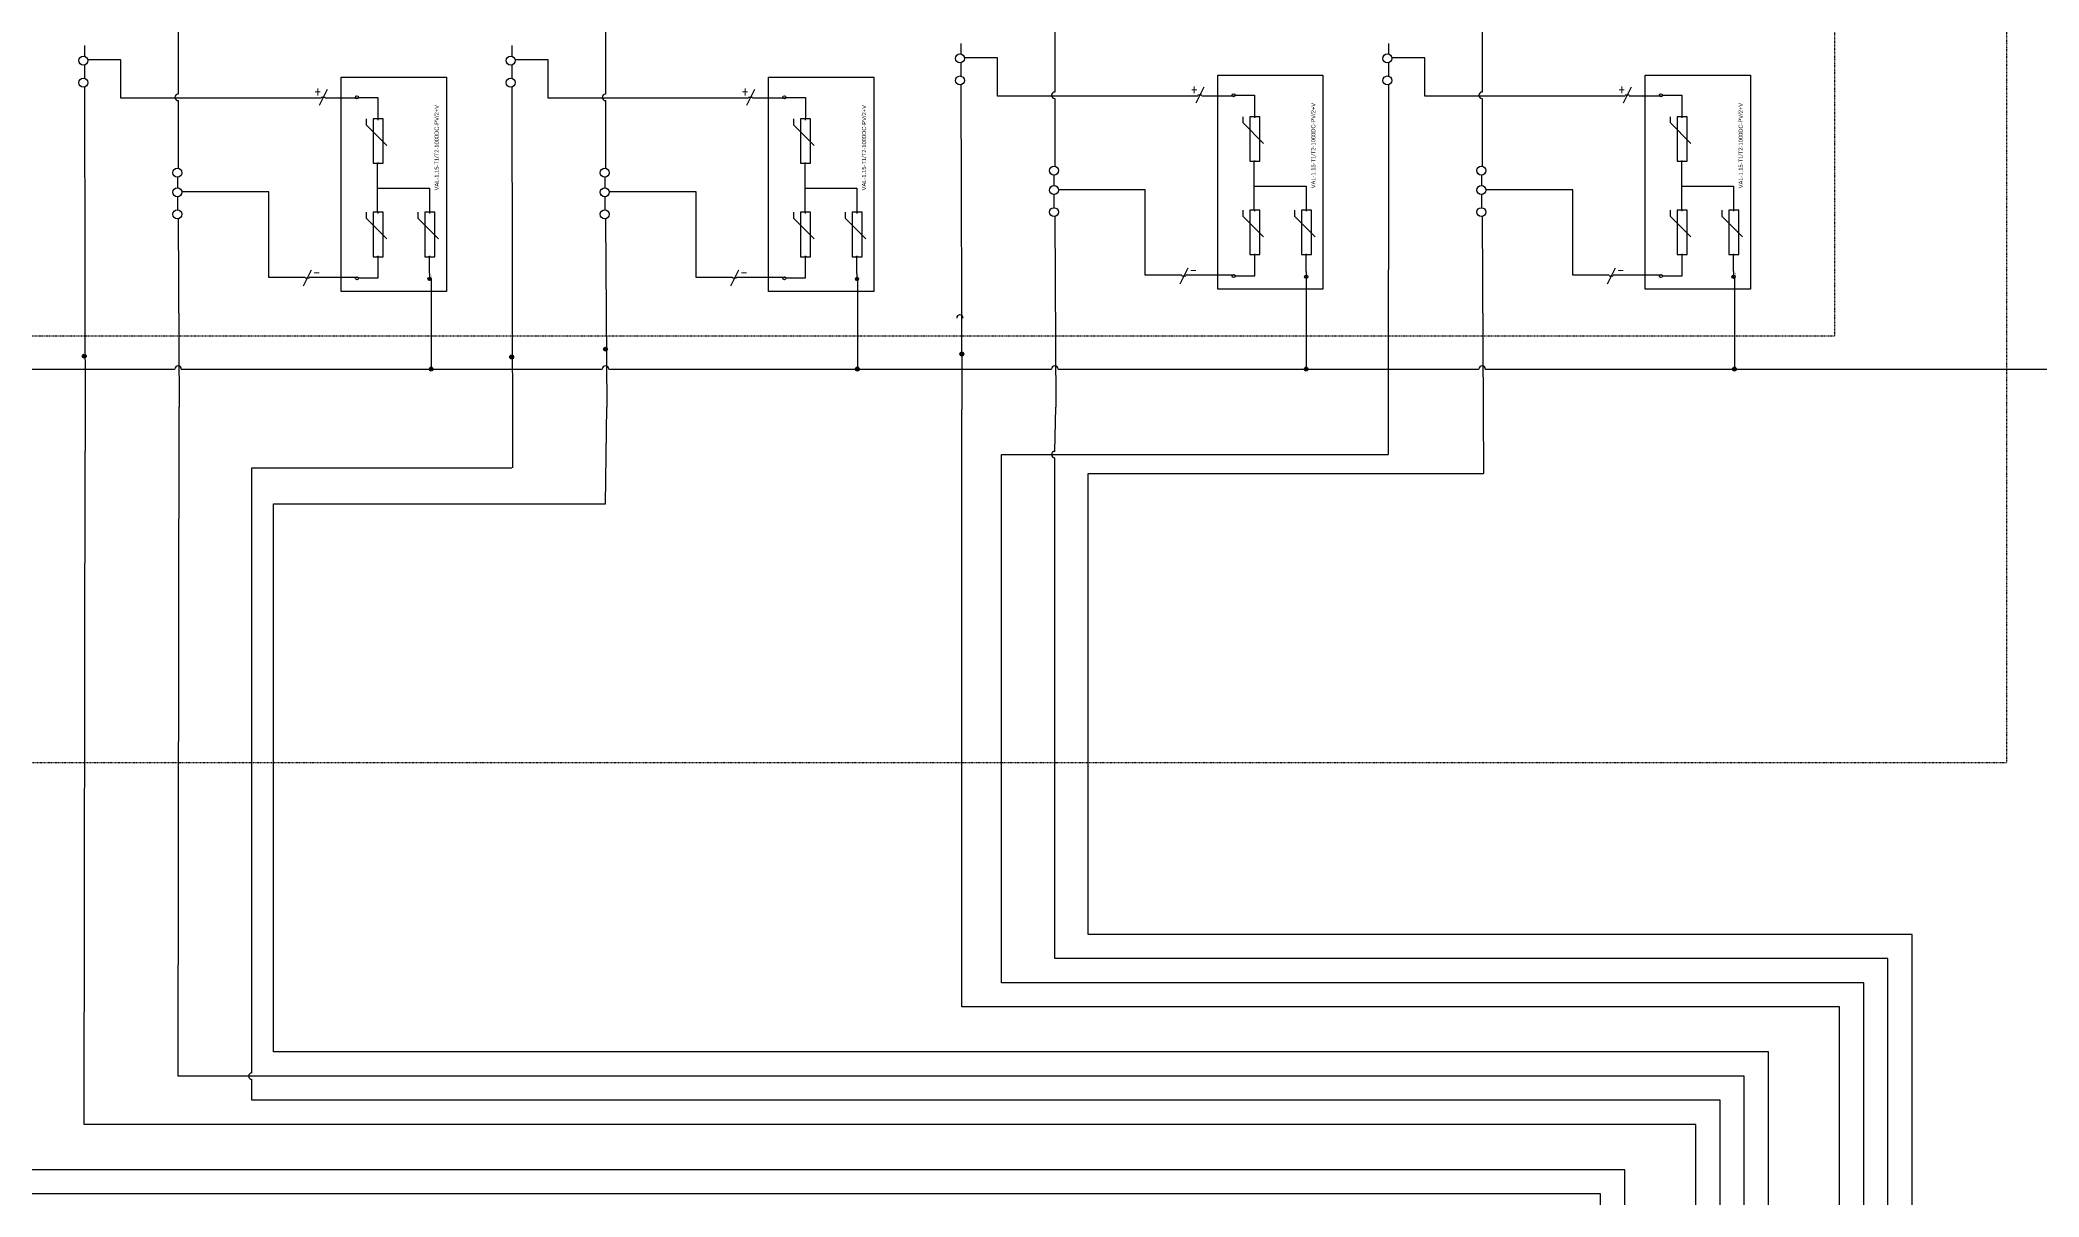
# Model space of a CAD drawing. Header units: inches. Extents: x -2552 to -899, y -1843 to 326.
# Drawn here: x -1985.5 to -1662.6, y -209.1 to -22.1 of the extents above; entities that cross this region are included whole.
import ezdxf
from ezdxf.enums import TextEntityAlignment as Align

# ---------------------------------------------------------------- set-up
doc = ezdxf.new("R2010")
doc.units = ezdxf.units.IN
doc.header["$MEASUREMENT"] = 0
doc.linetypes.add('HIDDEN2', pattern=[0.1875, 0.125, -0.0625])
for name, color, linetype in [('GRN_12AWG', 3, 'Continuous'), ('GRY_20AWG', 9, 'Continuous'), ('LOCBOX', 92, 'HIDDEN2'), ('MISC', 2, 'Continuous'), ('RED_10AWG', 1, 'Continuous'), ('RED_12AWG', 1, 'Continuous'), ('SYMS', 7, 'Continuous'), ('TAGS', 51, 'Continuous')]:
    doc.layers.add(name, color=color, linetype=linetype)
doc.styles.add('WD', font='romans.shx')
doc.styles.add('WD_IEC', font='isocp2.shx', dxfattribs={"width": 0.9, "height": 4})

# ---------------------------------------------------------------- blocks, each defined once
blk = doc.blocks.new('HT0_02')
blk.add_circle((0, 0), 0.0699)
at = {"style": 'WD', "flags": 1}
for tag, p in [('X4TERM01', (-0.07, 0)), ('X2TERM01', (0, 0.07)), ('X1TERM01', (0.07, 0)), ('X8TERM01', (0, -0.07))]:
    blk.add_attdef(tag, p, '', height=0.01, dxfattribs=at)
blk = doc.blocks.new('HGND4')
for p, q in [((0, 0), (10, 0)), ((10, -3.8), (10, 3.8)), ((11.2, -2.5), (11.2, 2.5)), ((12.5, -1.2), (12.5, 1.2))]:
    blk.add_line(p, q)
blk.add_circle((10, 0), 5)
at = {"style": 'WD_IEC'}
for tag, p in [('TAG1', (2.5, 4.6)), ('INST', (2.5, 11.6)), ('LOC', (2.5, 8.1))]:
    blk.add_attdef(tag, text='', height=2.5, dxfattribs=at).set_placement(p, align=Align.RIGHT)
at = {"style": 'WD_IEC', "flags": 1}
blk.add_attdef('X4TERM01', (0, 0), '', height=0.32, dxfattribs=at)
blk = doc.blocks.new('VT0_05')
blk.add_lwpolyline([(0.08, -0.06), (0, 0.08), (-0.08, -0.06)], close=True)
at = {"style": 'WD', "flags": 1}
for tag, p in [('X4TERM01', (-0.05, 0)), ('X2TERM01', (0, 0.08)), ('X1TERM01', (0.05, 0)), ('X8TERM01', (0, -0.06))]:
    blk.add_attdef(tag, p, '', height=0.01, dxfattribs=at)
blk = doc.blocks.new('Lightening Surge Arrestor')
at = {"color": 5}
for p, q in [((0.502, 2.919), (0.502, 2.827)), ((0.502, 2.827), (0.826, 2.503)), ((0.502, 1.459), (0.502, 1.367)), ((0.502, 1.367), (0.826, 1.043)), ((1.308, 1.459), (1.308, 1.367)), ((1.308, 1.367), (1.632, 1.043))]:
    blk.add_line(p, q, dxfattribs=at)
for points in [[(0.112, 3.569), (1.754, 3.569), (1.754, 0.222), (0.112, 0.222)], [(0.768, 2.919), (0.611, 2.919), (0.611, 2.225), (0.768, 2.225)], [(0.768, 1.459), (0.611, 1.459), (0.611, 0.765), (0.768, 0.765)], [(1.574, 1.459), (1.417, 1.459), (1.417, 0.765), (1.574, 0.765)]]:
    blk.add_lwpolyline(points, close=True, dxfattribs=at)
at = {"layer": 'GRY_20AWG'}
blk.add_line((1.492, 0.502), (1.492, 0.468), dxfattribs=at)
at = {"layer": 'RED_12AWG'}
for p, q in [((0.382, 3.255), (0.686, 3.255)), ((0.686, 3.255), (0.686, 2.926)), ((0.69, 2.919), (0.684, 2.919)), ((0.681, 1.459), (0.681, 2.226)), ((0.681, 1.835), (1.492, 1.835)), ((1.492, 1.835), (1.492, 1.466)), ((0.69, 1.459), (0.681, 1.459)), ((0.69, 0.435), (0.69, 0.766)), ((1.492, 0.502), (1.492, 0.757)), ((0.381, 0.435), (0.69, 0.435))]:
    blk.add_line(p, q, dxfattribs=at)
at = {"layer": 'SYMS'}
for name, p, xscale, yscale, zscale in [('HT0_02', (0.358, 3.255), 0.3314421991292846, 0.3314421991292846, 0.3314421991292846), ('VT0_05', (0.686, 2.918), 0.1052161047490845, 0.1052161047490845, 0.1052161047490845), ('VT0_05', (0.686, 1.458), 0.1052161047490845, 0.1052161047490845, 0.1052161047490845), ('HT0_02', (0.69, 1.459), 0.01504368401050088, 0.01504368401050088, 0.01504368401050088), ('VT0_05', (1.492, 1.458), 0.1052161047490845, 0.1052161047490845, 0.1052161047490845), ('HT0_02', (0.358, 0.429), 0.3314421991292846, 0.3314421991292846, 0.3314421991292846)]:
    blk.add_blockref(name, p, dxfattribs=dict(at, xscale=xscale, yscale=yscale, zscale=zscale))
at = {"layer": 'SYMS', "xscale": -0.1052161047490845, "yscale": 0.1052161047490845, "zscale": 0.1052161047490845, "rotation": 180}
for p in [(0.686, 2.226), (0.686, 0.766), (1.492, 0.766)]:
    blk.add_blockref('VT0_05', p, dxfattribs=at)
at = {"layer": 'SYMS'}
ref = blk.add_blockref('HGND4', (1.492, 0.468), dxfattribs=dict(at, xscale=0.005, yscale=0.005, zscale=0.005, rotation=270))
ref.add_attrib('TAG1', 'PE', dxfattribs={"layer": 'TAGS', "height": 0.0125, "rotation": 270, "style": 'WD_IEC'}).set_placement((1.515, 0.455), align=Align.RIGHT)
at = {"color": 5, "insert": (1.57, 1.801), "char_height": 0.065, "attachment_point": 1, "rotation": 90}
blk.add_mtext_dynamic_manual_height_columns('VAL-1.15-T1/T2-1000DC-PV/2+V', width=1.87491, gutter_width=0.325, heights=[0], dxfattribs=at)
for tag, p in [('+', (0.447, 3.312)), ('-', (0.457, 0.49))]:
    blk.add_attdef(tag, p, '', height=0.065)
at = {"color": 5}
blk.add_attdef('VAL-1.15-T1/T2-1000DC-PV/2+V', (1.651, 1.798), '', height=0.065, rotation=90, dxfattribs=at)
blk = doc.blocks.new('VT0_02')
blk.add_circle((0, 0), 0.0699)
at = {"style": 'WD', "flags": 1}
for tag, p in [('X4TERM01', (-0.07, 0)), ('X2TERM01', (0, 0.07)), ('X1TERM01', (0.07, 0)), ('X8TERM01', (0, -0.07))]:
    blk.add_attdef(tag, p, '', height=0.01, dxfattribs=at)
blk = doc.blocks.new('HW01')
for p, q in [((0.062, 0.125), (-0.062, -0.125)), ((0.031, 0), (-0.031, 0))]:
    blk.add_line(p, q)
at = {"style": 'WD', "width": 0.7, "flags": 1}
for tag, p in [('INST', (0, 0.357)), ('LOC', (0, 0.188)), ('XREF', (0, -0.3)), ('DESC1', (0, -0.456)), ('DESC2', (0, -0.613))]:
    blk.add_attdef(tag, text='', height=0.125, dxfattribs=at).set_placement(p, align=Align.CENTER)
at = {"style": 'WD', "width": 0.8}
blk.add_attdef('TAG1', text='', height=0.125, dxfattribs=at).set_placement((-0.031, 0.031), align=Align.RIGHT)
at = {"style": 'WD', "flags": 1}
for tag, p in [('X4TERM01', (-0.031, 0)), ('X1TERM01', (0.031, 0))]:
    blk.add_attdef(tag, p, '', height=0.0125, dxfattribs=at)
at = {"linetype": 'Continuous', "style": 'WD', "flags": 9}
blk.add_attdef('ASSYCODE', text='', height=0.01, dxfattribs=at).set_placement((0.029, 0.042), align=Align.CENTER)
at = {"style": 'WD'}
for tag, p in [('X2LINK', (0, 0.125)), ('X8LINK', (0, -0.125))]:
    blk.add_attdef(tag, p, '', height=0.01, dxfattribs=at)
at = {"style": 'WD', "flags": 9}
blk.add_attdef('FAMILY', text='', height=0.01, dxfattribs=at).set_placement((0.023, 0.118), align=Align.CENTER)
at = {"style": 'WD', "width": 0.8}
blk.add_attdef('RATING1', (0.094, 0.031), '', height=0.125, dxfattribs=at)
at = {"style": 'WD', "width": 0.8, "flags": 1}
blk.add_attdef('MFG', text='', height=0.0938, dxfattribs=at).set_placement((-0.125, -0.031), align=Align.TOP_RIGHT)
blk.add_attdef('CAT', text='', height=0.0938, dxfattribs=at).set_placement((0.031, -0.031), align=Align.TOP_LEFT)
blk = doc.blocks.new('WDDOT')
for radius in [0.03, 0.0187, 0.00929]:
    blk.add_circle((0, 0), radius)

msp = doc.modelspace()

# ---------------------------------------------------------------- linework, layer by layer
at = {"layer": 'GRN_12AWG', "lineweight": 30}
for p, q in [((-1922.30992, -60.63848), (-1922.30992, -75.15892)), ((-1853.47788, -60.82252), (-1853.47788, -75.17046)), ((-1780.99362, -60.09188), (-1780.99362, -75.04858)), ((-1711.84431, -60.41502), (-1711.84431, -75.14064)), ((-2030.13964, -75.26422), (-1963.68937, -75.26422)), ((-1962.65532, -75.26422), (-1894.67054, -75.26422)), ((-1893.63649, -75.26422), (-1822.10701, -75.26422)), ((-1821.07296, -75.26422), (-1753.09608, -75.26422)), ((-1752.06203, -75.26422), (-1657.40104, -75.26422))]:
    msp.add_line(p, q, dxfattribs=at)
for centre in [(-1963.17235, -75.26422), (-1894.15351, -75.26422), (-1821.58999, -75.26422), (-1752.57906, -75.26422)]:
    msp.add_arc(centre, 0.51702, 0, 180, dxfattribs=at)
at = {"layer": 'GRY_20AWG', "lineweight": 30}
msp.add_arc((-1836.91219, -67.02046), 0.51702, 0, 180, dxfattribs=at)
at = {"layer": 'LOCBOX', "color": 5, "lineweight": 30}
msp.add_lwpolyline([(-2171.16302, 124.35461), (-1667.88862, 124.35461), (-1667.88862, -138.8906), (-2171.16302, -138.8906)], close=True, dxfattribs=at)
at = {"layer": 'LOCBOX', "color": 1, "lineweight": 30}
msp.add_lwpolyline([(-2133.46737, -17.95565), (-1695.66633, -17.95565), (-1695.66633, -69.95847), (-2133.46737, -69.95847)], close=True, dxfattribs=at)
at = {"layer": 'RED_10AWG', "lineweight": 30}
for p, q in [((-1963.28999, -44.24635), (-1963.28999, -45.95888)), ((-1894.26994, -44.24635), (-1894.26994, -45.95888)), ((-1821.72105, -43.90347), (-1821.72105, -45.61601)), ((-1752.70099, -43.90347), (-1752.70099, -45.61601)), ((-1963.28999, -47.40401), (-1963.28999, -49.5211)), ((-1894.26994, -47.40401), (-1894.26994, -49.5211)), ((-1821.72105, -47.06113), (-1821.72105, -49.17823)), ((-1752.70099, -47.06113), (-1752.70099, -49.17823))]:
    msp.add_line(p, q, dxfattribs=at)
at = {"layer": 'RED_12AWG', "lineweight": 30}
for p, q in [((-1963.17214, 101.39423), (-1963.17214, -30.83846)), ((-1894.15208, 101.39423), (-1894.15208, -30.83846)), ((-1821.60319, 101.73711), (-1821.60319, -30.49558)), ((-1752.58314, 101.73711), (-1752.58314, -30.49558)), ((-1978.30945, -22.96552), (-1978.30945, -24.67805)), ((-1972.40817, -25.29938), (-1977.75857, -25.29938)), ((-1972.40817, -31.49582), (-1972.40817, -25.29938)), ((-1909.2894, -22.96552), (-1909.2894, -24.67805)), ((-1903.38812, -25.29938), (-1908.73852, -25.29938)), ((-1903.38812, -31.49582), (-1903.38812, -25.29938)), ((-1836.74051, -22.62264), (-1836.74051, -24.33518)), ((-1836.74051, -25.78031), (-1836.74051, -27.8974)), ((-1830.83923, -24.95651), (-1836.18963, -24.95651)), ((-1830.83923, -31.15294), (-1830.83923, -24.95651)), ((-1767.72046, -22.62264), (-1767.72046, -24.33518)), ((-1767.72046, -25.78031), (-1767.72046, -27.8974)), ((-1761.81918, -24.95651), (-1767.16958, -24.95651)), ((-1761.81918, -31.15294), (-1761.81918, -24.95651)), ((-1978.30945, -26.12318), (-1978.30945, -28.24028)), ((-1909.2894, -26.12318), (-1909.2894, -28.24028)), ((-1978.30945, -29.6854), (-1978.1603, -88.51232)), ((-1940.05556, -31.49582), (-1972.40817, -31.49582)), ((-1963.17214, -31.8725), (-1963.17214, -42.80122)), ((-1934.08577, -31.49582), (-1939.40928, -31.49582)), ((-1909.2894, -29.6854), (-1909.14599, -91.2298)), ((-1871.03551, -31.49582), (-1903.38812, -31.49582)), ((-1894.15208, -31.8725), (-1894.15208, -42.80122)), ((-1865.06572, -31.49582), (-1870.38923, -31.49582)), ((-1836.74051, -29.34253), (-1836.59595, -81.81688)), ((-1798.48662, -31.15294), (-1830.83923, -31.15294)), ((-1821.60319, -31.52963), (-1821.60319, -42.45834)), ((-1792.51683, -31.15294), (-1797.84034, -31.15294)), ((-1767.72046, -29.34253), (-1767.75168, -89.0762)), ((-1729.46657, -31.15294), (-1761.81918, -31.15294)), ((-1752.58314, -31.52963), (-1752.58314, -42.45834)), ((-1723.49678, -31.15294), (-1728.82029, -31.15294)), ((-1948.54297, -46.62814), (-1962.56743, -46.62814)), ((-1948.54297, -60.45113), (-1948.54297, -46.62814)), ((-1879.52292, -46.62814), (-1893.54737, -46.62814)), ((-1879.52292, -60.45113), (-1879.52292, -46.62814)), ((-1806.97403, -46.28527), (-1820.99848, -46.28527)), ((-1806.97403, -60.10826), (-1806.97403, -46.28527)), ((-1737.95398, -46.28527), (-1751.97843, -46.28527)), ((-1737.95398, -60.10826), (-1737.95398, -46.28527)), ((-1963.17214, -50.96623), (-1962.97641, -81.40326)), ((-1894.15208, -50.96623), (-1893.95635, -81.40326)), ((-1821.60319, -50.62336), (-1821.40743, -81.40326)), ((-1752.58314, -50.62336), (-1752.36826, -92.15458)), ((-1942.65022, -60.45113), (-1948.54297, -60.45113)), ((-1934.07508, -60.45113), (-1942.00394, -60.45113)), ((-1873.63017, -60.45113), (-1879.52292, -60.45113)), ((-1865.05502, -60.45113), (-1872.98389, -60.45113)), ((-1801.08128, -60.10826), (-1806.97403, -60.10826)), ((-1792.50613, -60.10826), (-1800.435, -60.10826)), ((-1732.06123, -60.10826), (-1737.95398, -60.10826)), ((-1723.48608, -60.10826), (-1731.41495, -60.10826)), ((-1963.17235, -189.53582), (-1962.97641, -81.40326)), ((-1894.15351, -97.05107), (-1893.95635, -81.40326)), ((-1836.61291, -178.34141), (-1836.59595, -81.81688)), ((-1821.58999, -88.55918), (-1821.40743, -81.40326)), ((-1978.33068, -197.34702), (-1978.1603, -88.51232)), ((-1830.18914, -174.4358), (-1830.18914, -89.0762)), ((-1830.18914, -89.0762), (-1767.75168, -89.0762)), ((-1821.58999, -170.5302), (-1821.58999, -89.59323)), ((-1951.24809, -189.01879), (-1951.24809, -91.2298)), ((-1951.24809, -91.2298), (-1909.2958, -91.2298)), ((-1816.22355, -166.62459), (-1816.22355, -92.15458)), ((-1816.22355, -92.15458), (-1752.57906, -92.15458)), ((-1752.57906, -92.15458), (-1752.36826, -92.15458)), ((-1947.75959, -185.63021), (-1947.75959, -97.05107)), ((-1947.75959, -97.05107), (-1894.15351, -97.05107)), ((-1805.34738, -166.62459), (-1816.22355, -166.62459)), ((-1683.13079, -166.62459), (-1805.34738, -166.62459)), ((-1683.13079, -224.74234), (-1683.13079, -166.62459)), ((-1805.34738, -170.5302), (-1821.58999, -170.5302)), ((-1687.03639, -170.5302), (-1805.34738, -170.5302)), ((-1687.03639, -224.74234), (-1687.03639, -170.5302)), ((-1805.34738, -174.4358), (-1830.18914, -174.4358)), ((-1690.942, -174.4358), (-1805.34738, -174.4358)), ((-1690.942, -224.74234), (-1690.942, -174.4358)), ((-1805.34738, -178.34141), (-1836.61291, -178.34141)), ((-1694.8476, -178.34141), (-1805.34738, -178.34141)), ((-1694.8476, -224.74234), (-1694.8476, -178.34141)), ((-1941.18986, -185.63021), (-1947.75959, -185.63021)), ((-1706.3452, -185.63021), (-1941.18986, -185.63021)), ((-1706.3452, -224.49769), (-1706.3452, -185.63021)), ((-1941.18986, -189.53582), (-1963.17235, -189.53582)), ((-1951.24809, -193.44142), (-1951.24809, -190.05284)), ((-1710.2508, -189.53582), (-1941.18986, -189.53582)), ((-1710.2508, -224.49769), (-1710.2508, -189.53582)), ((-1941.18986, -193.44142), (-1951.24809, -193.44142)), ((-1714.1564, -193.44142), (-1941.18986, -193.44142)), ((-1714.1564, -224.49769), (-1714.1564, -193.44142)), ((-1941.18986, -197.34702), (-1978.33068, -197.34702)), ((-1718.06201, -197.34702), (-1941.18986, -197.34702)), ((-1718.06201, -224.49769), (-1718.06201, -197.34702)), ((-1729.5596, -204.65011), (-2082.35635, -204.65011)), ((-1729.5596, -224.64302), (-1729.5596, -204.65011)), ((-1733.46521, -208.55571), (-2082.35635, -208.55571)), ((-1733.46521, -224.64302), (-1733.46521, -208.55571))]:
    msp.add_line(p, q, dxfattribs=at)
for centre in [(-1963.17214, -31.35548), (-1894.15208, -31.35548), (-1821.60319, -31.01261), (-1752.58314, -31.01261), (-1821.58999, -89.0762), (-1951.24809, -189.53582)]:
    msp.add_arc(centre, 0.51702, 90, 270, dxfattribs=at)

# ---------------------------------------------------------------- block references
at = {"lineweight": 30, "xscale": 10.34049320514139, "yscale": 10.34049320514139, "zscale": 10.34049320514139}
for p in [(-1937.98558, -65.0109), (-1868.96553, -65.0109), (-1796.41664, -64.66803), (-1727.39659, -64.66803)]:
    msp.add_blockref('Lightening Surge Arrestor', p, dxfattribs=at)
at = {"layer": 'SYMS', "lineweight": 30, "xscale": 10.34049320514139, "yscale": 10.34049320514139, "zscale": 10.34049320514139}
for name, p in [('VT0_02', (-1978.48114, -25.40062)), ('VT0_02', (-1909.46108, -25.40062)), ('VT0_02', (-1836.91219, -25.05774)), ('VT0_02', (-1767.89214, -25.05774)), ('VT0_02', (-1978.48114, -28.96284)), ('VT0_02', (-1909.46108, -28.96284)), ('VT0_02', (-1836.91219, -28.61996)), ('VT0_02', (-1767.89214, -28.61996)), ('VT0_02', (-1963.28999, -43.52378)), ('VT0_02', (-1894.26994, -43.52378)), ('VT0_02', (-1821.72105, -43.18091)), ('VT0_02', (-1752.70099, -43.18091)), ('VT0_02', (-1963.28999, -46.68144)), ('VT0_02', (-1894.26994, -46.68144)), ('VT0_02', (-1821.72105, -46.33857)), ('VT0_02', (-1752.70099, -46.33857)), ('VT0_02', (-1963.28999, -50.24367)), ('VT0_02', (-1894.26994, -50.24367)), ('VT0_02', (-1821.72105, -49.90079)), ('VT0_02', (-1752.70099, -49.90079)), ('WDDOT', (-1978.33068, -73.17318)), ('WDDOT', (-1909.2958, -73.30734)), ('WDDOT', (-1894.15351, -72.05419)), ('WDDOT', (-1836.61291, -72.82335)), ('WDDOT', (-1922.30992, -75.26422)), ('WDDOT', (-1853.47788, -75.26422)), ('WDDOT', (-1780.99362, -75.26422)), ('WDDOT', (-1711.84431, -75.26422))]:
    msp.add_blockref(name, p, dxfattribs=at)
at = {"layer": 'SYMS', "lineweight": 30}
ref = msp.add_blockref('HW01', (-1939.73242, -31.35548), dxfattribs=dict(at, xscale=10.34049320514139, yscale=10.34049320514139, zscale=10.34049320514139))
ref.add_attrib('TAG1', '+', dxfattribs={"layer": 'TAGS', "height": 1.29256, "style": 'WD', "width": 0.8}).set_placement((-1940.05556, -31.03234), align=Align.RIGHT)
ref = msp.add_blockref('HW01', (-1870.71237, -31.35548), dxfattribs=dict(at, xscale=10.34049320514139, yscale=10.34049320514139, zscale=10.34049320514139))
ref.add_attrib('TAG1', '+', dxfattribs={"layer": 'TAGS', "height": 1.29256, "style": 'WD', "width": 0.8}).set_placement((-1871.03551, -31.03234), align=Align.RIGHT)
ref = msp.add_blockref('HW01', (-1798.16348, -31.01261), dxfattribs=dict(at, xscale=10.34049320514139, yscale=10.34049320514139, zscale=10.34049320514139))
ref.add_attrib('TAG1', '+', dxfattribs={"layer": 'TAGS', "height": 1.29256, "style": 'WD', "width": 0.8}).set_placement((-1798.48662, -30.68947), align=Align.RIGHT)
ref = msp.add_blockref('HW01', (-1729.14343, -31.01261), dxfattribs=dict(at, xscale=10.34049320514139, yscale=10.34049320514139, zscale=10.34049320514139))
ref.add_attrib('TAG1', '+', dxfattribs={"layer": 'TAGS', "height": 1.29256, "style": 'WD', "width": 0.8}).set_placement((-1729.46657, -30.68947), align=Align.RIGHT)
ref = msp.add_blockref('HW01', (-1942.32708, -60.57535), dxfattribs=dict(at, xscale=10.34049320514139, yscale=10.34049320514139, zscale=10.34049320514139))
ref.add_attrib('RATING1', '-', (-1941.35766, -60.25221), dxfattribs={"layer": 'MISC', "height": 1.29256, "style": 'WD', "width": 0.8})
ref = msp.add_blockref('HW01', (-1873.30703, -60.57535), dxfattribs=dict(at, xscale=10.34049320514139, yscale=10.34049320514139, zscale=10.34049320514139))
ref.add_attrib('RATING1', '-', (-1872.33761, -60.25221), dxfattribs={"layer": 'MISC', "height": 1.29256, "style": 'WD', "width": 0.8})
ref = msp.add_blockref('HW01', (-1800.75814, -60.23248), dxfattribs=dict(at, xscale=10.34049320514139, yscale=10.34049320514139, zscale=10.34049320514139))
ref.add_attrib('RATING1', '-', (-1799.78872, -59.90933), dxfattribs={"layer": 'MISC', "height": 1.29256, "style": 'WD', "width": 0.8})
ref = msp.add_blockref('HW01', (-1731.73809, -60.23248), dxfattribs=dict(at, xscale=10.34049320514139, yscale=10.34049320514139, zscale=10.34049320514139))
ref.add_attrib('RATING1', '-', (-1730.76867, -59.90933), dxfattribs={"layer": 'MISC', "height": 1.29256, "style": 'WD', "width": 0.8})

doc.saveas('drawing.dxf')
